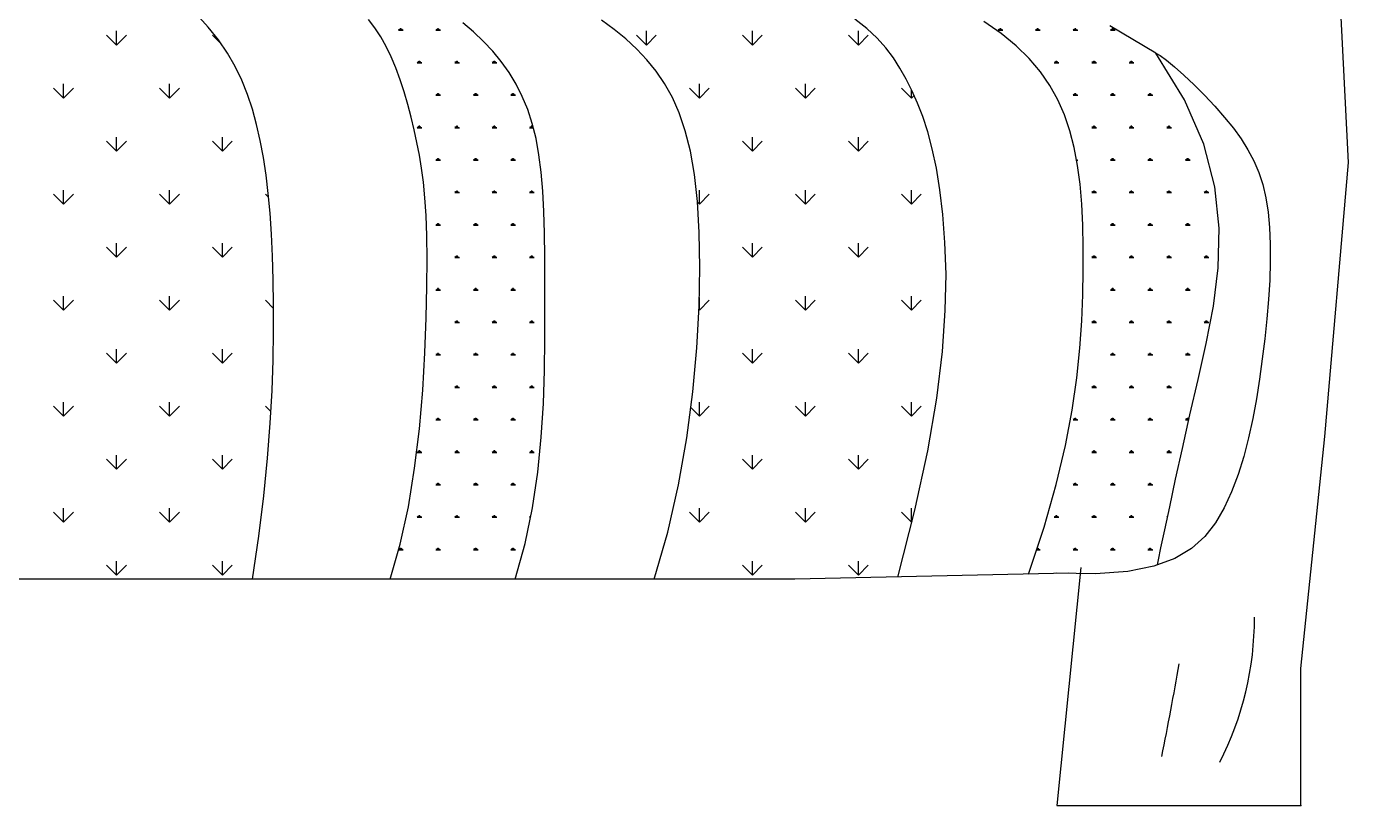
# Model space of a CAD drawing. Header units: millimetres. Extents: x 22852 to 54489, y 38200 to 53043.
# Drawn here: x 44131 to 44795, y 48792 to 49183 of the extents above; entities that cross this region are included whole.
import ezdxf

# ---------------------------------------------------------------- set-up
doc = ezdxf.new("R2010")
doc.units = ezdxf.units.MM

# ---------------------------------------------------------------- blocks, each defined once
blk = doc.blocks.new('A$C01252605')
for p, q in [((1610.83, 269.3), (1605.84, 369.03)), ((1133.11, 326.02), (1128.2, 331.36)), ((1202.97, 325.68), (1200.25, 329.13)), ((1244.24, 323.97), (1239.76, 327.79)), ((1303.14, 325.01), (1297.85, 328.86)), ((1409.04, 325.42), (1403.94, 329.36)), ((1465.33, 323.28), (1458.1, 328.31)), ((1094.68, 318.47), (1090.51, 322.63)), ((1094.68, 318.47), (1094.68, 324.36)), ((1094.68, 318.47), (1098.84, 322.63)), ((1137.41, 320.61), (1133.11, 326.02)), ((1138.43, 319.12), (1134.92, 322.63)), ((1205.44, 321.96), (1202.97, 325.68)), ((1207.71, 317.92), (1205.44, 321.96)), ((1214.8, 324.51), (1212.84, 324.51)), ((1213.33, 324.52), (1213.01, 325.06)), ((1213.57, 324.53), (1213.57, 325.31)), ((1213.82, 324.53), (1213.82, 325.51)), ((1214.06, 324.53), (1214.06, 325.31)), ((1214.31, 324.52), (1214.63, 325.06)), ((1230.5, 324.51), (1228.54, 324.51)), ((1229.03, 324.52), (1228.71, 325.06)), ((1229.27, 324.53), (1229.27, 325.31)), ((1229.52, 324.53), (1229.52, 325.51)), ((1229.76, 324.53), (1229.76, 325.31)), ((1230.01, 324.52), (1230.33, 325.06)), ((1248.44, 320), (1244.24, 323.97)), ((1308.06, 321.01), (1303.14, 325.01)), ((1316.69, 318.47), (1312.53, 322.63)), ((1316.69, 318.47), (1316.69, 324.36)), ((1316.69, 318.47), (1320.85, 322.63)), ((1361.09, 318.47), (1356.93, 322.63)), ((1361.09, 318.47), (1361.09, 324.36)), ((1361.09, 318.47), (1365.25, 322.63)), ((1405.49, 318.47), (1401.33, 322.63)), ((1405.49, 318.47), (1405.49, 324.36)), ((1405.49, 318.47), (1409.66, 322.63)), ((1413.35, 321.42), (1409.04, 325.42)), ((1417, 317.34), (1413.35, 321.42)), ((1465.98, 324.51), (1464.01, 324.51)), ((1464.5, 324.52), (1464.19, 325.06)), ((1464.75, 324.53), (1464.75, 325.31)), ((1465, 324.53), (1465, 325.51)), ((1465.24, 324.53), (1465.24, 325.31)), ((1471.64, 318.13), (1465.33, 323.28)), ((1465.49, 324.52), (1465.81, 325.06)), ((1481.68, 324.51), (1479.71, 324.51)), ((1480.2, 324.52), (1479.89, 325.06)), ((1480.45, 324.53), (1480.45, 325.31)), ((1480.69, 324.53), (1480.69, 325.51)), ((1480.94, 324.53), (1480.94, 325.31)), ((1481.19, 324.52), (1481.5, 325.06)), ((1497.37, 324.51), (1495.41, 324.51)), ((1495.9, 324.52), (1495.59, 325.06)), ((1496.15, 324.53), (1496.15, 325.31)), ((1496.39, 324.53), (1496.39, 325.51)), ((1496.64, 324.53), (1496.64, 325.31)), ((1496.89, 324.52), (1497.2, 325.06)), ((1530.06, 315.01), (1510.87, 326.49)), ((1513.07, 324.51), (1511.11, 324.51)), ((1511.6, 324.52), (1511.29, 325.06)), ((1511.85, 324.53), (1511.85, 325.31)), ((1512.09, 324.53), (1512.09, 325.51)), ((1512.34, 324.53), (1512.34, 325.31)), ((1512.59, 324.52), (1512.9, 325.06)), ((1141.16, 315.11), (1137.41, 320.61)), ((1209.81, 313.54), (1207.71, 317.92)), ((1252.33, 315.86), (1248.44, 320)), ((1255.91, 311.53), (1252.33, 315.86)), ((1312.63, 316.8), (1308.06, 321.01)), ((1316.85, 312.33), (1312.63, 316.8)), ((1420.14, 313.14), (1417, 317.34)), ((1477.09, 312.82), (1471.64, 318.13)), ((1144.41, 309.49), (1141.16, 315.11)), ((1211.77, 308.87), (1209.81, 313.54)), ((1222.65, 310.92), (1220.69, 310.92)), ((1221.18, 310.92), (1220.86, 311.47)), ((1221.42, 310.93), (1221.42, 311.72)), ((1221.67, 310.93), (1221.67, 311.91)), ((1221.91, 310.93), (1221.91, 311.72)), ((1222.16, 310.92), (1222.48, 311.47)), ((1238.35, 310.92), (1236.39, 310.92)), ((1236.88, 310.92), (1236.56, 311.47)), ((1237.12, 310.93), (1237.12, 311.72)), ((1237.37, 310.93), (1237.37, 311.91)), ((1237.61, 310.93), (1237.61, 311.72)), ((1237.86, 310.92), (1238.18, 311.47)), ((1254.05, 310.92), (1252.08, 310.92)), ((1252.57, 310.92), (1252.26, 311.47)), ((1252.82, 310.93), (1252.82, 311.72)), ((1253.06, 310.93), (1253.06, 311.91)), ((1253.31, 310.93), (1253.31, 311.72)), ((1253.56, 310.92), (1253.87, 311.47)), ((1259.17, 306.96), (1255.91, 311.53)), ((1320.75, 307.53), (1316.85, 312.33)), ((1422.92, 308.77), (1420.14, 313.14)), ((1481.76, 307.32), (1477.09, 312.82)), ((1489.53, 310.92), (1487.56, 310.92)), ((1488.05, 310.92), (1487.74, 311.47)), ((1488.3, 310.93), (1488.3, 311.72)), ((1488.54, 310.93), (1488.54, 311.91)), ((1488.79, 310.93), (1488.79, 311.72)), ((1489.04, 310.92), (1489.35, 311.47)), ((1505.22, 310.92), (1503.26, 310.92)), ((1503.75, 310.92), (1503.44, 311.47)), ((1504, 310.93), (1504, 311.72)), ((1504.24, 310.93), (1504.24, 311.91)), ((1504.49, 310.93), (1504.49, 311.72)), ((1504.74, 310.92), (1505.05, 311.47)), ((1520.92, 310.92), (1518.96, 310.92)), ((1519.45, 310.92), (1519.14, 311.47)), ((1519.7, 310.93), (1519.7, 311.72)), ((1519.94, 310.93), (1519.94, 311.91)), ((1520.19, 310.93), (1520.19, 311.72)), ((1520.44, 310.92), (1520.75, 311.47)), ((1542.12, 295.59), (1530.06, 315.01)), ((1530.06, 315.01), (1531.87, 314.12)), ((1531.87, 314.12), (1534.57, 312.2)), ((1534.57, 312.2), (1537.97, 309.4)), ((1147.21, 303.71), (1144.41, 309.49)), ((1213.57, 303.96), (1211.77, 308.87)), ((1262.1, 302.13), (1259.17, 306.96)), ((1324.33, 302.32), (1320.75, 307.53)), ((1425.48, 304.2), (1422.92, 308.77)), ((1485.73, 301.59), (1481.76, 307.32)), ((1537.97, 309.4), (1541.88, 305.89)), ((1541.88, 305.89), (1546.11, 301.85)), ((1072.48, 296.27), (1068.31, 300.43)), ((1072.48, 296.27), (1072.48, 302.16)), ((1072.48, 296.27), (1076.64, 300.43)), ((1116.88, 296.27), (1112.72, 300.43)), ((1116.88, 296.27), (1116.88, 302.16)), ((1116.88, 296.27), (1121.04, 300.43)), ((1149.61, 297.75), (1147.21, 303.71)), ((1215.24, 298.85), (1213.57, 303.96)), ((1264.7, 296.98), (1262.1, 302.13)), ((1327.58, 296.54), (1324.33, 302.32)), ((1338.89, 296.27), (1334.73, 300.43)), ((1338.89, 296.27), (1338.89, 302.16)), ((1338.89, 296.27), (1343.05, 300.43)), ((1383.29, 296.27), (1379.13, 300.43)), ((1383.29, 296.27), (1383.29, 302.16)), ((1383.29, 296.27), (1387.45, 300.43)), ((1427.69, 296.27), (1423.53, 300.43)), ((1427.93, 299.39), (1425.48, 304.2)), ((1427.7, 296.27), (1427.7, 299.85)), ((1430.28, 294.2), (1427.93, 299.39)), ((1489.05, 295.58), (1485.73, 301.59)), ((1546.11, 301.85), (1550.48, 297.45)), ((1151.67, 291.57), (1149.61, 297.75)), ((1216.77, 293.61), (1215.24, 298.85)), ((1218.17, 288.29), (1216.77, 293.61)), ((1230.5, 297.32), (1228.54, 297.32)), ((1229.03, 297.33), (1228.71, 297.87)), ((1229.27, 297.34), (1229.27, 298.12)), ((1229.52, 297.34), (1229.52, 298.32)), ((1229.76, 297.34), (1229.76, 298.12)), ((1230.01, 297.33), (1230.33, 297.87)), ((1246.2, 297.32), (1244.23, 297.32)), ((1244.72, 297.33), (1244.41, 297.87)), ((1244.97, 297.34), (1244.97, 298.12)), ((1245.22, 297.34), (1245.22, 298.32)), ((1245.46, 297.34), (1245.46, 298.12)), ((1245.71, 297.33), (1246.02, 297.87)), ((1261.9, 297.32), (1259.93, 297.32)), ((1260.42, 297.33), (1260.11, 297.87)), ((1260.67, 297.34), (1260.67, 298.12)), ((1260.91, 297.34), (1260.91, 298.32)), ((1261.16, 297.34), (1261.16, 298.12)), ((1261.41, 297.33), (1261.72, 297.87)), ((1266.96, 291.48), (1264.7, 296.98)), ((1330.47, 290.02), (1327.58, 296.54)), ((1427.69, 296.27), (1428.83, 297.4)), ((1432.5, 288.5), (1430.28, 294.2)), ((1491.8, 289.26), (1489.05, 295.58)), ((1497.37, 297.32), (1495.41, 297.32)), ((1495.9, 297.33), (1495.59, 297.87)), ((1496.15, 297.33), (1496.15, 298.12)), ((1496.39, 297.33), (1496.39, 298.32)), ((1496.64, 297.33), (1496.64, 298.12)), ((1496.89, 297.33), (1497.2, 297.87)), ((1513.07, 297.32), (1511.11, 297.32)), ((1511.6, 297.33), (1511.29, 297.87)), ((1511.85, 297.33), (1511.85, 298.12)), ((1512.09, 297.33), (1512.09, 298.32)), ((1512.34, 297.33), (1512.34, 298.12)), ((1512.59, 297.33), (1512.9, 297.87)), ((1528.77, 297.32), (1526.81, 297.32)), ((1527.3, 297.33), (1526.99, 297.87)), ((1527.55, 297.33), (1527.55, 298.12)), ((1527.79, 297.33), (1527.79, 298.32)), ((1528.04, 297.33), (1528.04, 298.12)), ((1528.29, 297.33), (1528.6, 297.87)), ((1550.17, 276.97), (1542.12, 295.59)), ((1550.48, 297.45), (1554.8, 292.84)), ((1153.42, 285.14), (1151.67, 291.57)), ((1219.44, 282.94), (1218.17, 288.29)), ((1268.89, 285.59), (1266.96, 291.48)), ((1332.98, 282.57), (1330.47, 290.02)), ((1434.57, 282.15), (1432.5, 288.5)), ((1494.05, 282.59), (1491.8, 289.26)), ((1554.8, 292.84), (1558.88, 288.2)), ((1558.88, 288.2), (1562.57, 283.66)), ((1154.93, 278.44), (1153.42, 285.14)), ((1220.59, 277.61), (1219.44, 282.94)), ((1222.65, 283.73), (1220.69, 283.73)), ((1221.18, 283.73), (1220.86, 284.28)), ((1221.42, 283.74), (1221.42, 284.53)), ((1221.67, 283.74), (1221.67, 284.72)), ((1221.91, 283.74), (1221.91, 284.53)), ((1222.16, 283.73), (1222.48, 284.27)), ((1238.35, 283.73), (1236.39, 283.73)), ((1236.88, 283.73), (1236.56, 284.28)), ((1237.12, 283.74), (1237.12, 284.53)), ((1237.37, 283.74), (1237.37, 284.72)), ((1237.61, 283.74), (1237.61, 284.53)), ((1237.86, 283.73), (1238.18, 284.27)), ((1254.05, 283.73), (1252.08, 283.73)), ((1252.57, 283.73), (1252.26, 284.28)), ((1252.82, 283.74), (1252.82, 284.53)), ((1253.06, 283.74), (1253.06, 284.72)), ((1253.31, 283.74), (1253.31, 284.53)), ((1253.56, 283.73), (1253.87, 284.27)), ((1269.35, 283.73), (1267.78, 283.73)), ((1268.27, 283.73), (1267.96, 284.28)), ((1268.52, 283.74), (1268.52, 284.53)), ((1268.76, 283.74), (1268.76, 284.72)), ((1270.46, 279.27), (1268.89, 285.59)), ((1269.01, 283.74), (1269.01, 284.53)), ((1269.26, 283.73), (1269.32, 283.84)), ((1335.1, 274.02), (1332.98, 282.57)), ((1495.87, 275.54), (1494.05, 282.59)), ((1505.22, 283.73), (1503.26, 283.73)), ((1503.75, 283.73), (1503.44, 284.28)), ((1504, 283.74), (1504, 284.52)), ((1504.24, 283.74), (1504.24, 284.72)), ((1504.49, 283.74), (1504.49, 284.52)), ((1504.74, 283.73), (1505.05, 284.28)), ((1520.92, 283.73), (1518.96, 283.73)), ((1519.45, 283.73), (1519.14, 284.28)), ((1519.7, 283.74), (1519.7, 284.52)), ((1519.94, 283.74), (1519.94, 284.72)), ((1520.19, 283.74), (1520.19, 284.52)), ((1520.44, 283.73), (1520.75, 284.28)), ((1536.62, 283.73), (1534.66, 283.73)), ((1535.15, 283.73), (1534.83, 284.28)), ((1535.39, 283.74), (1535.39, 284.52)), ((1535.64, 283.74), (1535.64, 284.72)), ((1535.89, 283.74), (1535.89, 284.52)), ((1536.13, 283.73), (1536.45, 284.28)), ((1562.57, 283.66), (1565.83, 279.17)), ((1094.68, 274.07), (1090.51, 278.23)), ((1094.68, 274.07), (1094.68, 279.95)), ((1094.68, 274.07), (1098.84, 278.23)), ((1139.08, 274.07), (1134.92, 278.23)), ((1139.08, 274.07), (1139.08, 279.95)), ((1139.08, 274.07), (1143.24, 278.23)), ((1156.23, 271.42), (1154.93, 278.44)), ((1221.62, 272.31), (1220.59, 277.61)), ((1271.7, 272.48), (1270.46, 279.27)), ((1361.09, 274.07), (1356.93, 278.23)), ((1361.09, 274.07), (1361.09, 279.95)), ((1361.09, 274.07), (1365.25, 278.23)), ((1405.49, 274.07), (1401.33, 278.23)), ((1405.49, 274.07), (1405.49, 279.95)), ((1405.49, 274.07), (1409.66, 278.23)), ((1436.46, 275.01), (1434.57, 282.15)), ((1554.82, 259.07), (1550.17, 276.97)), ((1565.83, 279.17), (1568.69, 274.64)), ((1157.35, 264.04), (1156.23, 271.42)), ((1222.53, 266.85), (1221.62, 272.31)), ((1272.62, 265.18), (1271.7, 272.48)), ((1336.79, 264.2), (1335.1, 274.02)), ((1438.16, 266.95), (1436.46, 275.01)), ((1497.29, 268.08), (1495.87, 275.54)), ((1568.69, 274.64), (1571.14, 270)), ((1223.29, 260.99), (1222.53, 266.85)), ((1230.5, 270.13), (1228.54, 270.13)), ((1229.03, 270.14), (1228.71, 270.68)), ((1229.27, 270.14), (1229.27, 270.93)), ((1229.52, 270.14), (1229.52, 271.13)), ((1229.76, 270.14), (1229.76, 270.93)), ((1230.01, 270.14), (1230.33, 270.68)), ((1246.2, 270.13), (1244.23, 270.13)), ((1244.72, 270.14), (1244.41, 270.68)), ((1244.97, 270.14), (1244.97, 270.93)), ((1245.22, 270.14), (1245.22, 271.13)), ((1245.46, 270.14), (1245.46, 270.93)), ((1245.71, 270.14), (1246.02, 270.68)), ((1261.9, 270.13), (1259.93, 270.13)), ((1260.42, 270.14), (1260.11, 270.68)), ((1260.67, 270.14), (1260.67, 270.93)), ((1260.91, 270.14), (1260.91, 271.13)), ((1261.16, 270.14), (1261.16, 270.93)), ((1261.41, 270.14), (1261.72, 270.68)), ((1439.63, 257.82), (1438.16, 266.95)), ((1496.9, 270.15), (1497.2, 270.68)), ((1497.37, 270.13), (1496.9, 270.13)), ((1498.35, 260.19), (1497.29, 268.08)), ((1513.07, 270.13), (1511.11, 270.13)), ((1511.6, 270.14), (1511.29, 270.68)), ((1511.85, 270.14), (1511.85, 270.93)), ((1512.09, 270.14), (1512.09, 271.13)), ((1512.34, 270.14), (1512.34, 270.93)), ((1512.59, 270.14), (1512.9, 270.68)), ((1528.77, 270.13), (1526.81, 270.13)), ((1527.3, 270.14), (1526.99, 270.68)), ((1527.55, 270.14), (1527.55, 270.93)), ((1527.79, 270.14), (1527.79, 271.13)), ((1528.04, 270.14), (1528.04, 270.93)), ((1528.29, 270.14), (1528.6, 270.68)), ((1544.47, 270.13), (1542.51, 270.13)), ((1543, 270.14), (1542.68, 270.68)), ((1543.24, 270.14), (1543.24, 270.93)), ((1543.49, 270.14), (1543.49, 271.13)), ((1543.73, 270.14), (1543.73, 270.93)), ((1543.98, 270.14), (1544.3, 270.68)), ((1571.14, 270), (1573.21, 265.15)), ((1600.86, 154.6), (1610.83, 269.3)), ((1158.29, 256.26), (1157.35, 264.04)), ((1223.92, 254.49), (1223.29, 260.99)), ((1273.29, 257.3), (1272.62, 265.18)), ((1338.04, 252.91), (1336.79, 264.2)), ((1573.21, 265.15), (1574.9, 260.01)), ((1072.48, 251.87), (1068.31, 256.03)), ((1072.48, 251.87), (1072.48, 257.75)), ((1072.48, 251.87), (1076.64, 256.03)), ((1116.88, 251.87), (1112.72, 256.03)), ((1116.88, 251.87), (1116.88, 257.75)), ((1116.88, 251.87), (1121.04, 256.03)), ((1158.44, 254.71), (1157.12, 256.03)), ((1159.06, 248.02), (1158.29, 256.26)), ((1238.35, 256.54), (1236.39, 256.54)), ((1236.88, 256.54), (1236.56, 257.09)), ((1237.12, 256.55), (1237.12, 257.33)), ((1237.37, 256.55), (1237.37, 257.53)), ((1237.61, 256.55), (1237.61, 257.33)), ((1237.86, 256.54), (1238.18, 257.08)), ((1254.05, 256.54), (1252.08, 256.54)), ((1252.57, 256.54), (1252.26, 257.09)), ((1252.82, 256.55), (1252.82, 257.33)), ((1253.06, 256.55), (1253.06, 257.53)), ((1253.31, 256.55), (1253.31, 257.33)), ((1253.56, 256.54), (1253.87, 257.08)), ((1269.74, 256.54), (1267.78, 256.54)), ((1268.27, 256.54), (1267.96, 257.09)), ((1268.52, 256.55), (1268.52, 257.33)), ((1268.76, 256.55), (1268.76, 257.53)), ((1269.01, 256.55), (1269.01, 257.33)), ((1269.26, 256.54), (1269.57, 257.08)), ((1273.74, 248.8), (1273.29, 257.3)), ((1338.89, 251.87), (1338.89, 257.75)), ((1338.89, 251.87), (1343.05, 256.03)), ((1383.29, 251.87), (1379.13, 256.03)), ((1383.29, 251.87), (1383.29, 257.75)), ((1383.29, 251.87), (1387.45, 256.03)), ((1427.69, 251.87), (1423.53, 256.03)), ((1427.69, 251.87), (1431.86, 256.03)), ((1427.7, 251.87), (1427.7, 257.75)), ((1440.85, 247.48), (1439.63, 257.82)), ((1499.09, 251.87), (1498.35, 260.19)), ((1505.22, 256.54), (1503.26, 256.54)), ((1503.75, 256.54), (1503.44, 257.09)), ((1504, 256.55), (1504, 257.33)), ((1504.24, 256.55), (1504.24, 257.53)), ((1504.49, 256.55), (1504.49, 257.33)), ((1504.74, 256.54), (1505.05, 257.08)), ((1520.92, 256.54), (1518.96, 256.54)), ((1519.45, 256.54), (1519.14, 257.09)), ((1519.7, 256.55), (1519.7, 257.33)), ((1519.94, 256.55), (1519.94, 257.53)), ((1520.19, 256.55), (1520.19, 257.33)), ((1520.44, 256.54), (1520.75, 257.08)), ((1536.62, 256.54), (1534.66, 256.54)), ((1535.15, 256.54), (1534.83, 257.09)), ((1535.39, 256.55), (1535.39, 257.33)), ((1535.64, 256.55), (1535.64, 257.53)), ((1535.89, 256.55), (1535.89, 257.33)), ((1536.13, 256.54), (1536.45, 257.08)), ((1552.32, 256.54), (1550.36, 256.54)), ((1550.85, 256.54), (1550.53, 257.09)), ((1551.09, 256.55), (1551.09, 257.33)), ((1551.34, 256.55), (1551.34, 257.53)), ((1551.58, 256.55), (1551.58, 257.33)), ((1551.83, 256.54), (1552.15, 257.08)), ((1556.65, 241.84), (1554.82, 259.07)), ((1574.9, 260.01), (1576.21, 254.49)), ((1224.38, 247.12), (1223.92, 254.49)), ((1338.83, 240), (1338.04, 252.91)), ((1338.89, 251.87), (1338.05, 252.7)), ((1499.53, 243.08), (1499.09, 251.87)), ((1576.21, 254.49), (1577.17, 248.52)), ((1159.66, 239.29), (1159.06, 248.02)), ((1224.68, 238.63), (1224.38, 247.12)), ((1229.27, 242.95), (1229.27, 243.74)), ((1229.52, 242.95), (1229.52, 243.94)), ((1229.76, 242.95), (1229.76, 243.74)), ((1244.97, 242.95), (1244.97, 243.74)), ((1245.22, 242.95), (1245.22, 243.94)), ((1245.46, 242.95), (1245.46, 243.74)), ((1260.67, 242.95), (1260.67, 243.74)), ((1260.91, 242.95), (1260.91, 243.94)), ((1261.16, 242.95), (1261.16, 243.74)), ((1274.01, 239.63), (1273.74, 248.8)), ((1441.77, 235.78), (1440.85, 247.48)), ((1511.85, 242.95), (1511.85, 243.74)), ((1512.09, 242.95), (1512.09, 243.93)), ((1512.34, 242.95), (1512.34, 243.74)), ((1527.55, 242.95), (1527.55, 243.74)), ((1527.79, 242.95), (1527.79, 243.93)), ((1528.04, 242.95), (1528.04, 243.74)), ((1543.24, 242.95), (1543.24, 243.74)), ((1543.49, 242.95), (1543.49, 243.93)), ((1543.73, 242.95), (1543.73, 243.74)), ((1577.17, 248.52), (1577.78, 242.02)), ((1160.1, 230.02), (1159.66, 239.29)), ((1224.81, 228.78), (1224.68, 238.63)), ((1230.5, 242.94), (1228.54, 242.94)), ((1229.03, 242.95), (1228.71, 243.49)), ((1230.01, 242.94), (1230.33, 243.49)), ((1246.2, 242.94), (1244.23, 242.94)), ((1244.72, 242.95), (1244.41, 243.49)), ((1245.71, 242.94), (1246.02, 243.49)), ((1261.9, 242.94), (1259.93, 242.94)), ((1260.42, 242.95), (1260.11, 243.49)), ((1261.41, 242.94), (1261.72, 243.49)), ((1274.14, 229.74), (1274.01, 239.63)), ((1339.11, 225.34), (1338.83, 240)), ((1499.72, 233.83), (1499.53, 243.08)), ((1513.07, 242.94), (1511.11, 242.94)), ((1511.6, 242.95), (1511.29, 243.49)), ((1512.59, 242.95), (1512.9, 243.49)), ((1528.77, 242.94), (1526.81, 242.94)), ((1527.3, 242.95), (1526.99, 243.49)), ((1528.29, 242.95), (1528.6, 243.49)), ((1544.47, 242.94), (1542.51, 242.94)), ((1543, 242.95), (1542.68, 243.49)), ((1543.98, 242.95), (1544.3, 243.49)), ((1556.27, 225.22), (1556.65, 241.84)), ((1577.78, 242.02), (1578.06, 235.05)), ((1094.68, 229.67), (1090.51, 233.83)), ((1094.68, 229.66), (1094.68, 235.55)), ((1094.68, 229.67), (1098.84, 233.83)), ((1139.08, 229.67), (1134.92, 233.83)), ((1139.08, 229.66), (1139.08, 235.55)), ((1139.08, 229.67), (1143.24, 233.83)), ((1361.09, 229.67), (1356.93, 233.83)), ((1361.09, 229.66), (1361.09, 235.55)), ((1361.09, 229.67), (1365.25, 233.83)), ((1405.49, 229.67), (1401.33, 233.83)), ((1405.49, 229.66), (1405.49, 235.55)), ((1405.49, 229.67), (1409.66, 233.83)), ((1442.2, 222.49), (1441.77, 235.78)), ((1499.68, 224.08), (1499.72, 233.83)), ((1578.06, 235.05), (1578.06, 227.67)), ((1160.39, 220.16), (1160.1, 230.02)), ((1224.75, 217.35), (1224.81, 228.78)), ((1238.35, 229.35), (1236.39, 229.35)), ((1236.88, 229.35), (1236.56, 229.9)), ((1237.12, 229.36), (1237.12, 230.14)), ((1237.37, 229.36), (1237.37, 230.34)), ((1237.61, 229.36), (1237.61, 230.14)), ((1237.86, 229.35), (1238.18, 229.89)), ((1254.05, 229.35), (1252.08, 229.35)), ((1252.57, 229.35), (1252.26, 229.9)), ((1252.82, 229.36), (1252.82, 230.14)), ((1253.06, 229.36), (1253.06, 230.34)), ((1253.31, 229.36), (1253.31, 230.14)), ((1253.56, 229.35), (1253.87, 229.89)), ((1269.74, 229.35), (1267.78, 229.35)), ((1268.27, 229.35), (1267.96, 229.9)), ((1268.52, 229.36), (1268.52, 230.14)), ((1268.76, 229.36), (1268.76, 230.34)), ((1269.01, 229.36), (1269.01, 230.14)), ((1269.26, 229.35), (1269.57, 229.89)), ((1274.2, 219.07), (1274.14, 229.74)), ((1505.22, 229.35), (1503.26, 229.35)), ((1503.75, 229.35), (1503.44, 229.9)), ((1504, 229.36), (1504, 230.14)), ((1504.24, 229.36), (1504.24, 230.34)), ((1504.49, 229.36), (1504.49, 230.14)), ((1504.74, 229.35), (1505.05, 229.89)), ((1520.92, 229.35), (1518.96, 229.35)), ((1519.45, 229.35), (1519.14, 229.9)), ((1519.7, 229.36), (1519.7, 230.14)), ((1519.94, 229.36), (1519.94, 230.34)), ((1520.19, 229.36), (1520.19, 230.14)), ((1520.44, 229.35), (1520.75, 229.89)), ((1536.62, 229.35), (1534.66, 229.35)), ((1535.15, 229.35), (1534.83, 229.9)), ((1535.39, 229.36), (1535.39, 230.14)), ((1535.64, 229.36), (1535.64, 230.34)), ((1535.89, 229.36), (1535.89, 230.14)), ((1536.13, 229.35), (1536.45, 229.89)), ((1552.32, 229.35), (1550.36, 229.35)), ((1550.85, 229.35), (1550.53, 229.9)), ((1551.09, 229.36), (1551.09, 230.14)), ((1551.34, 229.36), (1551.34, 230.34)), ((1551.58, 229.36), (1551.58, 230.14)), ((1551.83, 229.35), (1552.15, 229.89)), ((1578.06, 227.67), (1577.79, 219.95)), ((1338.83, 209.15), (1339.11, 225.34)), ((1441.91, 207.37), (1442.2, 222.49)), ((1499.45, 213.82), (1499.68, 224.08)), ((1554.27, 209.14), (1556.27, 225.22)), ((1160.54, 209.66), (1160.39, 220.16)), ((1224.48, 204.19), (1224.75, 217.35)), ((1229.03, 215.76), (1228.71, 216.3)), ((1229.27, 215.76), (1229.27, 216.55)), ((1229.52, 215.76), (1229.52, 216.74)), ((1229.76, 215.76), (1229.76, 216.55)), ((1230.01, 215.75), (1230.33, 216.3)), ((1244.72, 215.76), (1244.41, 216.3)), ((1244.97, 215.76), (1244.97, 216.55)), ((1245.22, 215.76), (1245.22, 216.74)), ((1245.46, 215.76), (1245.46, 216.55)), ((1245.71, 215.75), (1246.02, 216.3)), ((1260.42, 215.76), (1260.11, 216.3)), ((1260.67, 215.76), (1260.67, 216.55)), ((1260.91, 215.76), (1260.91, 216.74)), ((1261.16, 215.76), (1261.16, 216.55)), ((1261.41, 215.75), (1261.72, 216.3)), ((1274.2, 207.58), (1274.2, 219.07)), ((1511.6, 215.76), (1511.29, 216.3)), ((1511.85, 215.76), (1511.85, 216.55)), ((1512.09, 215.76), (1512.09, 216.74)), ((1512.34, 215.76), (1512.34, 216.55)), ((1512.59, 215.75), (1512.9, 216.3)), ((1527.3, 215.76), (1526.99, 216.3)), ((1527.55, 215.76), (1527.55, 216.55)), ((1527.79, 215.76), (1527.79, 216.74)), ((1528.04, 215.76), (1528.04, 216.55)), ((1528.29, 215.75), (1528.6, 216.3)), ((1543, 215.76), (1542.68, 216.3)), ((1543.24, 215.76), (1543.24, 216.55)), ((1543.49, 215.76), (1543.49, 216.74)), ((1543.73, 215.76), (1543.73, 216.55)), ((1543.98, 215.75), (1544.3, 216.3)), ((1577.79, 219.95), (1577.29, 211.95)), ((1072.48, 207.47), (1068.31, 211.63)), ((1072.48, 207.46), (1072.48, 213.35)), ((1072.48, 207.47), (1076.64, 211.63)), ((1116.88, 207.47), (1112.72, 211.63)), ((1116.88, 207.46), (1116.88, 213.35)), ((1116.88, 207.47), (1121.04, 211.63)), ((1160.54, 208.21), (1157.12, 211.63)), ((1230.5, 215.75), (1228.54, 215.75)), ((1246.2, 215.75), (1244.23, 215.75)), ((1261.9, 215.75), (1259.93, 215.75)), ((1338.89, 207.46), (1338.89, 212.81)), ((1338.89, 207.47), (1343.05, 211.63)), ((1383.29, 207.47), (1379.13, 211.63)), ((1383.29, 207.46), (1383.29, 213.35)), ((1383.29, 207.47), (1387.45, 211.63)), ((1427.69, 207.47), (1423.53, 211.63)), ((1427.69, 207.47), (1431.86, 211.63)), ((1427.7, 207.46), (1427.7, 213.35)), ((1499.03, 203), (1499.45, 213.82)), ((1513.07, 215.75), (1511.11, 215.75)), ((1528.77, 215.75), (1526.81, 215.75)), ((1544.47, 215.75), (1542.51, 215.75)), ((1577.29, 211.95), (1576.58, 203.75)), ((1160.54, 198.48), (1160.54, 209.66)), ((1274.18, 195.24), (1274.2, 207.58)), ((1337.87, 191.68), (1338.83, 209.15)), ((1338.89, 207.47), (1338.74, 207.61)), ((1440.68, 190.17), (1441.91, 207.37)), ((1551.24, 193.54), (1554.27, 209.14)), ((1223.92, 189.6), (1224.48, 204.19)), ((1238.35, 202.16), (1236.39, 202.16)), ((1236.88, 202.16), (1236.56, 202.71)), ((1237.12, 202.17), (1237.12, 202.95)), ((1237.37, 202.17), (1237.37, 203.15)), ((1237.61, 202.17), (1237.61, 202.95)), ((1237.86, 202.16), (1238.18, 202.7)), ((1254.05, 202.16), (1252.08, 202.16)), ((1252.57, 202.16), (1252.26, 202.71)), ((1252.82, 202.17), (1252.82, 202.95)), ((1253.06, 202.17), (1253.06, 203.15)), ((1253.31, 202.17), (1253.31, 202.95)), ((1253.56, 202.16), (1253.87, 202.7)), ((1269.74, 202.16), (1267.78, 202.16)), ((1268.27, 202.16), (1267.96, 202.71)), ((1268.52, 202.17), (1268.52, 202.95)), ((1268.76, 202.17), (1268.76, 203.15)), ((1269.01, 202.17), (1269.01, 202.95)), ((1269.26, 202.16), (1269.57, 202.7)), ((1498.28, 191.48), (1499.03, 203)), ((1505.22, 202.16), (1503.26, 202.16)), ((1503.75, 202.16), (1503.44, 202.7)), ((1504, 202.17), (1504, 202.95)), ((1504.24, 202.17), (1504.24, 203.15)), ((1504.49, 202.17), (1504.49, 202.95)), ((1504.74, 202.16), (1505.05, 202.7)), ((1520.92, 202.16), (1518.96, 202.16)), ((1519.45, 202.16), (1519.14, 202.7)), ((1519.7, 202.17), (1519.7, 202.95)), ((1519.94, 202.17), (1519.94, 203.15)), ((1520.19, 202.17), (1520.19, 202.95)), ((1520.44, 202.16), (1520.75, 202.7)), ((1536.62, 202.16), (1534.66, 202.16)), ((1535.15, 202.16), (1534.83, 202.7)), ((1535.39, 202.17), (1535.39, 202.95)), ((1535.64, 202.17), (1535.64, 203.15)), ((1535.89, 202.17), (1535.89, 202.95)), ((1536.13, 202.16), (1536.45, 202.7)), ((1552.32, 202.16), (1550.36, 202.16)), ((1550.85, 202.16), (1550.53, 202.7)), ((1551.09, 202.17), (1551.09, 202.95)), ((1551.34, 202.17), (1551.34, 203.15)), ((1551.58, 202.17), (1551.58, 202.95)), ((1551.83, 202.16), (1552.15, 202.7)), ((1576.58, 203.75), (1575.7, 195.42)), ((1160.34, 186.53), (1160.54, 198.48)), ((1274.01, 182.15), (1274.18, 195.24)), ((1575.7, 195.42), (1574.68, 187.01)), ((1094.68, 185.26), (1090.51, 189.43)), ((1094.68, 185.26), (1094.68, 191.15)), ((1094.68, 185.26), (1098.84, 189.43)), ((1139.08, 185.26), (1134.92, 189.43)), ((1139.08, 185.26), (1139.08, 191.15)), ((1139.08, 185.26), (1143.24, 189.43)), ((1222.99, 173.99), (1223.92, 189.6)), ((1230.5, 188.56), (1228.54, 188.56)), ((1229.03, 188.57), (1228.71, 189.11)), ((1229.27, 188.57), (1229.27, 189.36)), ((1229.52, 188.57), (1229.52, 189.55)), ((1229.76, 188.57), (1229.76, 189.36)), ((1230.01, 188.56), (1230.33, 189.11)), ((1246.2, 188.56), (1244.23, 188.56)), ((1244.72, 188.57), (1244.41, 189.11)), ((1244.97, 188.57), (1244.97, 189.36)), ((1245.22, 188.57), (1245.22, 189.55)), ((1245.46, 188.57), (1245.46, 189.36)), ((1245.71, 188.56), (1246.02, 189.11)), ((1261.9, 188.56), (1259.93, 188.56)), ((1260.42, 188.57), (1260.11, 189.11)), ((1260.67, 188.57), (1260.67, 189.36)), ((1260.91, 188.57), (1260.91, 189.55)), ((1261.16, 188.57), (1261.16, 189.36)), ((1261.41, 188.56), (1261.72, 189.11)), ((1336.16, 173.22), (1337.87, 191.68)), ((1361.09, 185.26), (1356.93, 189.43)), ((1361.09, 185.26), (1361.09, 191.15)), ((1361.09, 185.26), (1365.25, 189.43)), ((1405.49, 185.26), (1401.33, 189.43)), ((1405.49, 185.26), (1405.49, 191.15)), ((1405.49, 185.26), (1409.66, 189.43)), ((1438.3, 170.64), (1440.68, 190.17)), ((1497.02, 179.05), (1498.28, 191.48)), ((1513.07, 188.56), (1511.11, 188.56)), ((1511.6, 188.57), (1511.29, 189.11)), ((1511.85, 188.57), (1511.85, 189.36)), ((1512.09, 188.57), (1512.09, 189.55)), ((1512.34, 188.57), (1512.34, 189.36)), ((1512.59, 188.56), (1512.9, 189.11)), ((1528.77, 188.56), (1526.81, 188.56)), ((1527.3, 188.57), (1526.99, 189.11)), ((1527.55, 188.57), (1527.55, 189.36)), ((1527.79, 188.57), (1527.79, 189.55)), ((1528.04, 188.57), (1528.04, 189.36)), ((1528.29, 188.56), (1528.6, 189.11)), ((1544.47, 188.56), (1542.51, 188.56)), ((1543, 188.57), (1542.68, 189.11)), ((1543.24, 188.57), (1543.24, 189.36)), ((1543.49, 188.57), (1543.49, 189.55)), ((1543.73, 188.57), (1543.73, 189.36)), ((1543.98, 188.56), (1544.3, 189.11)), ((1547.78, 178.36), (1551.24, 193.54)), ((1159.89, 173.76), (1160.34, 186.53)), ((1574.68, 187.01), (1573.52, 178.61)), ((1273.55, 168.43), (1274.01, 182.15)), ((1495.06, 165.54), (1497.02, 179.05)), ((1544.4, 163.61), (1547.78, 178.36)), ((1573.52, 178.61), (1572.2, 170.26)), ((1159.11, 160.08), (1159.89, 173.76)), ((1221.58, 157.76), (1222.99, 173.99)), ((1238.35, 174.97), (1236.39, 174.97)), ((1236.88, 174.97), (1236.56, 175.51)), ((1237.12, 174.98), (1237.12, 175.76)), ((1237.37, 174.98), (1237.37, 175.96)), ((1237.61, 174.98), (1237.61, 175.76)), ((1237.86, 174.97), (1238.18, 175.51)), ((1254.05, 174.97), (1252.08, 174.97)), ((1252.57, 174.97), (1252.26, 175.51)), ((1252.82, 174.98), (1252.82, 175.76)), ((1253.06, 174.98), (1253.06, 175.96)), ((1253.31, 174.98), (1253.31, 175.76)), ((1253.56, 174.97), (1253.87, 175.51)), ((1269.74, 174.97), (1267.78, 174.97)), ((1268.27, 174.97), (1267.96, 175.51)), ((1268.52, 174.98), (1268.52, 175.76)), ((1268.76, 174.98), (1268.76, 175.96)), ((1269.01, 174.98), (1269.01, 175.76)), ((1269.26, 174.97), (1269.57, 175.51)), ((1333.61, 154.02), (1336.16, 173.22)), ((1505.22, 174.97), (1503.26, 174.97)), ((1503.75, 174.97), (1503.44, 175.51)), ((1504, 174.98), (1504, 175.76)), ((1504.24, 174.98), (1504.24, 175.96)), ((1504.49, 174.98), (1504.49, 175.76)), ((1504.74, 174.97), (1505.05, 175.51)), ((1520.92, 174.97), (1518.96, 174.97)), ((1519.45, 174.97), (1519.14, 175.51)), ((1519.7, 174.98), (1519.7, 175.76)), ((1519.94, 174.98), (1519.94, 175.96)), ((1520.19, 174.98), (1520.19, 175.76)), ((1520.44, 174.97), (1520.75, 175.51)), ((1536.62, 174.97), (1534.66, 174.97)), ((1535.15, 174.97), (1534.83, 175.51)), ((1535.39, 174.98), (1535.39, 175.76)), ((1535.64, 174.98), (1535.64, 175.96)), ((1535.89, 174.98), (1535.89, 175.76)), ((1536.13, 174.97), (1536.45, 175.51)), ((1072.48, 163.06), (1068.31, 167.23)), ((1072.48, 163.06), (1072.48, 168.95)), ((1072.48, 163.06), (1076.64, 167.23)), ((1116.88, 163.06), (1112.72, 167.23)), ((1116.88, 163.06), (1116.88, 168.95)), ((1116.88, 163.06), (1121.04, 167.23)), ((1159.39, 164.96), (1157.12, 167.23)), ((1272.64, 154.21), (1273.55, 168.43)), ((1338.89, 163.06), (1335.29, 166.66)), ((1338.89, 163.06), (1338.89, 168.95)), ((1338.89, 163.06), (1343.05, 167.23)), ((1383.29, 163.06), (1379.13, 167.23)), ((1383.29, 163.06), (1383.29, 168.95)), ((1383.29, 163.06), (1387.45, 167.23)), ((1427.69, 163.06), (1423.53, 167.23)), ((1427.69, 163.06), (1431.86, 167.23)), ((1427.7, 163.06), (1427.7, 168.95)), ((1434.54, 148.55), (1438.3, 170.64)), ((1572.2, 170.26), (1570.69, 162.03)), ((1230.5, 161.37), (1228.54, 161.37)), ((1229.03, 161.38), (1228.71, 161.92)), ((1229.27, 161.38), (1229.27, 162.17)), ((1229.52, 161.38), (1229.52, 162.36)), ((1229.76, 161.38), (1229.76, 162.17)), ((1230.01, 161.37), (1230.33, 161.92)), ((1246.2, 161.37), (1244.23, 161.37)), ((1244.72, 161.38), (1244.41, 161.92)), ((1244.97, 161.38), (1244.97, 162.17)), ((1245.22, 161.38), (1245.22, 162.36)), ((1245.46, 161.38), (1245.46, 162.17)), ((1245.71, 161.37), (1246.02, 161.92)), ((1261.9, 161.37), (1259.93, 161.37)), ((1260.42, 161.38), (1260.11, 161.92)), ((1260.67, 161.38), (1260.67, 162.17)), ((1260.91, 161.38), (1260.91, 162.36)), ((1261.16, 161.38), (1261.16, 162.17)), ((1261.41, 161.37), (1261.72, 161.92)), ((1492.24, 150.75), (1495.06, 165.54)), ((1497.37, 161.37), (1495.41, 161.37)), ((1495.9, 161.38), (1495.59, 161.92)), ((1496.15, 161.38), (1496.15, 162.17)), ((1496.39, 161.38), (1496.39, 162.36)), ((1496.64, 161.38), (1496.64, 162.17)), ((1496.89, 161.37), (1497.2, 161.92)), ((1513.07, 161.37), (1511.11, 161.37)), ((1511.6, 161.38), (1511.29, 161.92)), ((1511.85, 161.38), (1511.85, 162.17)), ((1512.09, 161.38), (1512.09, 162.36)), ((1512.34, 161.38), (1512.34, 162.17)), ((1512.59, 161.37), (1512.9, 161.92)), ((1528.77, 161.37), (1526.81, 161.37)), ((1527.3, 161.38), (1526.99, 161.92)), ((1527.55, 161.38), (1527.55, 162.17)), ((1527.79, 161.38), (1527.79, 162.36)), ((1528.04, 161.38), (1528.04, 162.17)), ((1528.29, 161.37), (1528.6, 161.92)), ((1541.25, 149.58), (1544.4, 163.61)), ((1543.9, 161.37), (1542.51, 161.37)), ((1543, 161.38), (1542.68, 161.92)), ((1543.24, 161.38), (1543.24, 162.17)), ((1543.49, 161.38), (1543.49, 162.36)), ((1543.73, 161.38), (1543.73, 162.17)), ((1570.69, 162.03), (1568.93, 153.97)), ((1157.96, 145.41), (1159.11, 160.08)), ((1219.61, 141.32), (1221.58, 157.76)), ((1271.16, 139.6), (1272.64, 154.21)), ((1330.13, 134.37), (1333.61, 154.02)), ((1488.38, 134.5), (1492.24, 150.75)), ((1538.4, 136.63), (1541.25, 149.58)), ((1568.93, 153.97), (1566.9, 146.15)), ((1590.88, 57.35), (1600.86, 154.6)), ((1094.68, 140.86), (1090.51, 145.02)), ((1094.68, 140.86), (1094.68, 146.75)), ((1094.68, 140.86), (1098.84, 145.02)), ((1139.08, 140.86), (1134.92, 145.02)), ((1139.08, 140.86), (1139.08, 146.75)), ((1139.08, 140.86), (1143.24, 145.02)), ((1156.37, 129.68), (1157.96, 145.41)), ((1222.65, 147.77), (1220.69, 147.77)), ((1221.18, 147.78), (1220.86, 148.32)), ((1221.42, 147.79), (1221.42, 148.57)), ((1221.67, 147.79), (1221.67, 148.77)), ((1221.91, 147.79), (1221.91, 148.57)), ((1222.16, 147.78), (1222.48, 148.32)), ((1238.35, 147.77), (1236.39, 147.77)), ((1236.88, 147.78), (1236.56, 148.32)), ((1237.12, 147.79), (1237.12, 148.57)), ((1237.37, 147.79), (1237.37, 148.77)), ((1237.61, 147.79), (1237.61, 148.57)), ((1237.86, 147.78), (1238.18, 148.32)), ((1254.05, 147.77), (1252.08, 147.77)), ((1252.57, 147.78), (1252.26, 148.32)), ((1252.82, 147.79), (1252.82, 148.57)), ((1253.06, 147.79), (1253.06, 148.77)), ((1253.31, 147.79), (1253.31, 148.57)), ((1253.56, 147.78), (1253.87, 148.32)), ((1269.74, 147.77), (1267.78, 147.77)), ((1268.27, 147.78), (1267.96, 148.32)), ((1268.52, 147.79), (1268.52, 148.57)), ((1268.76, 147.79), (1268.76, 148.77)), ((1269.01, 147.79), (1269.01, 148.57)), ((1269.26, 147.78), (1269.57, 148.32)), ((1361.09, 140.86), (1356.93, 145.02)), ((1361.09, 140.86), (1361.09, 146.75)), ((1361.09, 140.86), (1365.25, 145.02)), ((1405.49, 140.86), (1401.33, 145.02)), ((1405.49, 140.86), (1405.49, 146.75)), ((1405.49, 140.86), (1409.66, 145.02)), ((1429.19, 123.65), (1434.54, 148.55)), ((1505.22, 147.77), (1503.26, 147.77)), ((1503.75, 147.78), (1503.44, 148.32)), ((1504, 147.79), (1504, 148.57)), ((1504.24, 147.79), (1504.24, 148.77)), ((1504.49, 147.79), (1504.49, 148.57)), ((1504.74, 147.78), (1505.05, 148.32)), ((1520.92, 147.77), (1518.96, 147.77)), ((1519.45, 147.78), (1519.14, 148.32)), ((1519.7, 147.79), (1519.7, 148.57)), ((1519.94, 147.79), (1519.94, 148.77)), ((1520.19, 147.79), (1520.19, 148.57)), ((1520.44, 147.78), (1520.75, 148.32)), ((1536.62, 147.77), (1534.66, 147.77)), ((1535.15, 147.78), (1534.83, 148.32)), ((1535.39, 147.79), (1535.39, 148.57)), ((1535.64, 147.79), (1535.64, 148.77)), ((1535.89, 147.79), (1535.89, 148.57)), ((1536.13, 147.78), (1536.45, 148.32)), ((1566.9, 146.15), (1564.54, 138.62)), ((1216.97, 125.07), (1219.61, 141.32)), ((1268.94, 124.74), (1271.16, 139.6)), ((1564.54, 138.62), (1561.81, 131.44)), ((1230.5, 134.18), (1228.54, 134.18)), ((1229.03, 134.18), (1228.71, 134.73)), ((1229.27, 134.19), (1229.27, 134.98)), ((1229.52, 134.19), (1229.52, 135.17)), ((1229.76, 134.19), (1229.76, 134.98)), ((1230.01, 134.18), (1230.33, 134.73)), ((1246.2, 134.18), (1244.23, 134.18)), ((1244.72, 134.18), (1244.41, 134.73)), ((1244.97, 134.19), (1244.97, 134.98)), ((1245.22, 134.19), (1245.22, 135.17)), ((1245.46, 134.19), (1245.46, 134.98)), ((1245.71, 134.18), (1246.02, 134.73)), ((1261.9, 134.18), (1259.93, 134.18)), ((1260.42, 134.18), (1260.11, 134.73)), ((1260.67, 134.19), (1260.67, 134.98)), ((1260.91, 134.19), (1260.91, 135.17)), ((1261.16, 134.19), (1261.16, 134.98)), ((1261.41, 134.18), (1261.72, 134.73)), ((1325.62, 114.52), (1330.13, 134.37)), ((1483.29, 116.61), (1488.38, 134.5)), ((1497.37, 134.18), (1495.41, 134.18)), ((1495.9, 134.18), (1495.59, 134.73)), ((1496.15, 134.19), (1496.15, 134.97)), ((1496.39, 134.19), (1496.39, 135.17)), ((1496.64, 134.19), (1496.64, 134.97)), ((1496.89, 134.18), (1497.2, 134.73)), ((1513.07, 134.18), (1511.11, 134.18)), ((1511.6, 134.18), (1511.29, 134.73)), ((1511.85, 134.19), (1511.85, 134.97)), ((1512.09, 134.19), (1512.09, 135.17)), ((1512.34, 134.19), (1512.34, 134.97)), ((1512.59, 134.18), (1512.9, 134.73)), ((1528.77, 134.18), (1526.81, 134.18)), ((1527.3, 134.18), (1526.99, 134.73)), ((1527.55, 134.19), (1527.55, 134.97)), ((1527.79, 134.19), (1527.79, 135.17)), ((1528.04, 134.19), (1528.04, 134.97)), ((1528.29, 134.18), (1528.6, 134.73)), ((1535.9, 125.12), (1538.4, 136.63)), ((1154.28, 112.82), (1156.37, 129.68)), ((1561.81, 131.44), (1558.68, 124.67)), ((1072.48, 118.66), (1068.31, 122.82)), ((1072.48, 118.66), (1072.48, 124.55)), ((1072.48, 118.66), (1076.64, 122.82)), ((1116.88, 118.66), (1112.72, 122.82)), ((1116.88, 118.66), (1116.88, 124.55)), ((1116.88, 118.66), (1121.04, 122.82)), ((1213.59, 109.41), (1216.97, 125.07)), ((1265.85, 109.75), (1268.94, 124.74)), ((1338.89, 118.66), (1334.73, 122.82)), ((1338.89, 118.66), (1338.89, 124.55)), ((1338.89, 118.66), (1343.05, 122.82)), ((1383.29, 118.66), (1379.13, 122.82)), ((1383.29, 118.66), (1383.29, 124.55)), ((1383.29, 118.66), (1387.45, 122.82)), ((1422.01, 95.69), (1429.19, 123.65)), ((1427.69, 118.66), (1423.53, 122.82)), ((1427.7, 118.66), (1427.7, 124.55)), ((1533.82, 115.42), (1535.9, 125.12)), ((1558.68, 124.67), (1555.04, 118.38)), ((1222.65, 120.58), (1220.69, 120.58)), ((1221.18, 120.59), (1220.86, 121.13)), ((1221.42, 120.6), (1221.42, 121.38)), ((1221.67, 120.6), (1221.67, 121.58)), ((1221.91, 120.6), (1221.91, 121.38)), ((1222.16, 120.59), (1222.48, 121.13)), ((1238.35, 120.58), (1236.39, 120.58)), ((1236.88, 120.59), (1236.56, 121.13)), ((1237.12, 120.6), (1237.12, 121.38)), ((1237.37, 120.6), (1237.37, 121.58)), ((1237.61, 120.6), (1237.61, 121.38)), ((1237.86, 120.59), (1238.18, 121.13)), ((1254.05, 120.58), (1252.08, 120.58)), ((1252.57, 120.59), (1252.26, 121.13)), ((1252.82, 120.6), (1252.82, 121.38)), ((1253.06, 120.6), (1253.06, 121.58)), ((1253.31, 120.6), (1253.31, 121.38)), ((1253.56, 120.59), (1253.87, 121.13)), ((1268.09, 120.58), (1267.78, 120.58)), ((1268.14, 120.83), (1267.96, 121.13)), ((1427.69, 118.66), (1427.98, 118.94)), ((1476.8, 96.88), (1483.29, 116.61)), ((1489.53, 120.58), (1487.56, 120.58)), ((1488.05, 120.59), (1487.74, 121.13)), ((1488.3, 120.59), (1488.3, 121.38)), ((1488.54, 120.59), (1488.54, 121.58)), ((1488.79, 120.59), (1488.79, 121.38)), ((1489.04, 120.59), (1489.35, 121.13)), ((1505.22, 120.58), (1503.26, 120.58)), ((1503.75, 120.59), (1503.44, 121.13)), ((1504, 120.59), (1504, 121.38)), ((1504.24, 120.59), (1504.24, 121.58)), ((1504.49, 120.59), (1504.49, 121.38)), ((1504.74, 120.59), (1505.05, 121.13)), ((1520.92, 120.58), (1518.96, 120.58)), ((1519.45, 120.59), (1519.14, 121.13)), ((1519.7, 120.59), (1519.7, 121.38)), ((1519.94, 120.59), (1519.94, 121.58)), ((1520.19, 120.59), (1520.19, 121.38)), ((1520.44, 120.59), (1520.75, 121.13)), ((1534.93, 120.58), (1534.66, 120.58)), ((1534.99, 120.87), (1534.83, 121.13)), ((1555.04, 118.38), (1550.63, 112.67)), ((1151.63, 94.75), (1154.28, 112.82)), ((1320.01, 94.75), (1325.62, 114.52)), ((1532.22, 107.89), (1533.82, 115.42)), ((1550.63, 112.67), (1545.08, 107.67)), ((1209.37, 94.75), (1213.59, 109.41)), ((1214.8, 106.99), (1212.9, 106.99)), ((1213.33, 106.99), (1213.04, 107.49)), ((1213.57, 107), (1213.57, 107.79)), ((1213.82, 107), (1213.82, 107.98)), ((1214.06, 107), (1214.06, 107.79)), ((1214.31, 106.99), (1214.63, 107.53)), ((1230.5, 106.99), (1228.54, 106.99)), ((1229.03, 106.99), (1228.71, 107.54)), ((1229.27, 107), (1229.27, 107.79)), ((1229.52, 107), (1229.52, 107.98)), ((1229.76, 107), (1229.76, 107.79)), ((1230.01, 106.99), (1230.33, 107.53)), ((1246.2, 106.99), (1244.23, 106.99)), ((1244.72, 106.99), (1244.41, 107.54)), ((1244.97, 107), (1244.97, 107.79)), ((1245.22, 107), (1245.22, 107.98)), ((1245.46, 107), (1245.46, 107.79)), ((1245.71, 106.99), (1246.02, 107.53)), ((1261.9, 106.99), (1259.93, 106.99)), ((1260.42, 106.99), (1260.11, 107.54)), ((1260.67, 107), (1260.67, 107.79)), ((1260.91, 107), (1260.91, 107.98)), ((1261.16, 107), (1261.16, 107.79)), ((1261.41, 106.99), (1261.72, 107.53)), ((1261.74, 94.75), (1265.85, 109.75)), ((1481.68, 106.99), (1480.12, 106.99)), ((1480.2, 106.99), (1480.15, 107.08)), ((1480.45, 107), (1480.45, 107.78)), ((1480.69, 107), (1480.69, 107.98)), ((1480.94, 107), (1480.94, 107.78)), ((1481.19, 106.99), (1481.5, 107.54)), ((1497.37, 106.99), (1495.41, 106.99)), ((1495.9, 106.99), (1495.59, 107.54)), ((1496.15, 107), (1496.15, 107.78)), ((1496.39, 107), (1496.39, 107.98)), ((1496.64, 107), (1496.64, 107.78)), ((1496.89, 106.99), (1497.2, 107.54)), ((1513.07, 106.99), (1511.11, 106.99)), ((1511.6, 106.99), (1511.29, 107.54)), ((1511.85, 107), (1511.85, 107.78)), ((1512.09, 107), (1512.09, 107.98)), ((1512.34, 107), (1512.34, 107.78)), ((1512.59, 106.99), (1512.9, 107.54)), ((1528.77, 106.99), (1526.81, 106.99)), ((1527.3, 106.99), (1526.99, 107.54)), ((1527.55, 107), (1527.55, 107.78)), ((1527.79, 107), (1527.79, 107.98)), ((1528.04, 107), (1528.04, 107.78)), ((1528.29, 106.99), (1528.6, 107.54)), ((1531.17, 102.88), (1532.22, 107.89)), ((1545.08, 107.67), (1538.08, 103.48)), ((1094.68, 96.46), (1090.51, 100.62)), ((1094.68, 96.46), (1094.68, 102.34)), ((1094.68, 96.46), (1098.84, 100.62)), ((1139.08, 96.46), (1134.92, 100.62)), ((1139.08, 96.46), (1139.08, 102.34)), ((1139.08, 96.46), (1143.24, 100.62)), ((1361.09, 96.46), (1356.93, 100.62)), ((1361.09, 96.46), (1361.09, 102.34)), ((1361.09, 96.46), (1365.25, 100.62)), ((1405.49, 96.46), (1401.33, 100.62)), ((1405.49, 96.46), (1405.49, 102.34)), ((1405.49, 96.46), (1409.66, 100.62)), ((1498.62, 99.74), (1488.65, 0)), ((1529.27, 100.23), (1518.32, 98.02)), ((1538.08, 103.48), (1529.27, 100.23)), ((1530.74, 100.77), (1531.17, 102.88)), ((1122.1, 94.75), (920.12, 94.75)), ((1378.93, 94.75), (1122.1, 94.75)), ((1493.64, 97.25), (1378.93, 94.75)), ((1504.89, 96.99), (1488.65, 97.25)), ((1518.32, 98.02), (1504.89, 96.99)), ((1590.88, 0), (1590.88, 57.35)), ((1488.65, 0), (1590.88, 0))]:
    blk.add_line(p, q)
for centre, radius, start, end in [((1439.93, 78.29), 131.49, 332.7673, 0.2405), ((428.72, 247.63), 1126.95, 348.37491, 350.3852)]:
    blk.add_arc(centre, radius, start, end)
blk.add_point((1590.88, 0))

msp = doc.modelspace()

# ---------------------------------------------------------------- block references
at = {"xscale": 1.2, "yscale": 1.2, "zscale": 1.2}
msp.add_blockref('A$C01252605', (42862.39, 48791.51), dxfattribs=at)

doc.saveas('drawing.dxf')
